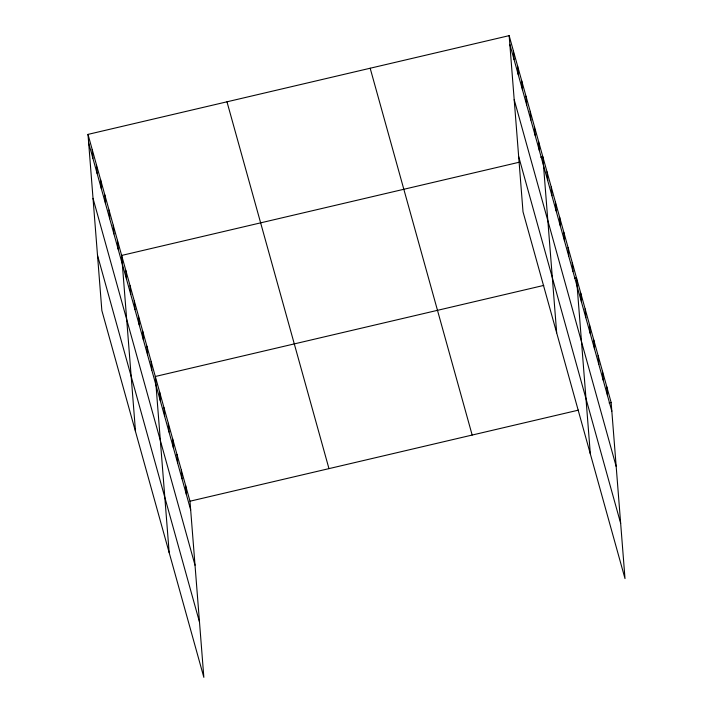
<?xml version="1.0" encoding="UTF-8"?>
<svg xmlns="http://www.w3.org/2000/svg" width="713" height="713" viewBox="0 0 713 713"><rect width="100%" height="100%" fill="white"/><g stroke="black" fill="none" stroke-linecap="round" stroke-linejoin="round"><path stroke-width="1.07" d="M87.993 134.392L189.988 501.212L203.847 677.35L101.852 310.529L87.993 134.392L509.153 35.65L611.148 402.471L625.007 578.608L523.012 211.788L509.153 35.65M519.305 162.208L121.647 255.441L135.515 431.579M540.766 157.181L542.807 156.7L556.675 332.837M543.769 285.414L155.309 376.491L169.168 552.628M574.428 278.23L576.469 277.749L590.328 453.887M189.988 501.212L578.448 410.135M609.107 402.952L611.148 402.471M509.84 44.393L611.834 411.214M514.189 99.633L616.184 466.454M518.663 156.548L620.666 523.369M370.172 68.234L472.166 435.055M226.975 101.807L328.969 468.628M88.679 143.135L190.674 509.955M93.029 198.374L195.023 565.195M97.503 255.29L199.506 622.11M606.816 386.883L607.503 395.617M602.476 371.286L603.162 380.029M598.145 355.698L598.831 364.441M593.804 340.11L594.499 348.853M589.473 324.522L590.159 333.265M585.141 308.934L585.828 317.668M580.801 293.337L581.487 302.08M572.263 262.616L572.949 271.359M568.056 247.491L568.742 256.225M563.849 232.358L564.536 241.101M559.643 217.224L560.329 225.968M555.436 202.091L556.122 210.834M551.22 186.966L551.915 195.701M547.014 171.833L547.709 180.576M538.6 141.566L539.286 150.309M534.394 126.442L535.08 135.176M530.187 111.308L530.873 120.051M525.98 96.175L526.666 104.918M521.773 81.041L522.46 89.785M517.567 65.917L518.253 74.651M513.36 50.783L514.046 59.527M185.656 485.624L186.343 494.367M181.316 470.036L182.002 478.78M176.984 454.439L177.671 463.183M172.644 438.851L173.339 447.595M168.313 423.264L168.999 432.007M163.981 407.676L164.667 416.419M159.641 392.088L160.327 400.822M151.103 361.366L151.789 370.109M146.896 346.233L147.582 354.976M142.689 331.099L143.375 339.843M138.482 315.966L139.169 324.709M134.276 300.841L134.962 309.576M130.06 285.708L130.755 294.451M125.853 270.575L126.549 279.318M117.44 240.317L118.126 249.051M113.233 225.183L113.92 233.926M109.027 210.05L109.713 218.793M104.82 194.916L105.506 203.66M100.613 179.792L101.299 188.526M96.407 164.658L97.093 173.402M92.2 149.525L92.886 158.268"/></g></svg>
